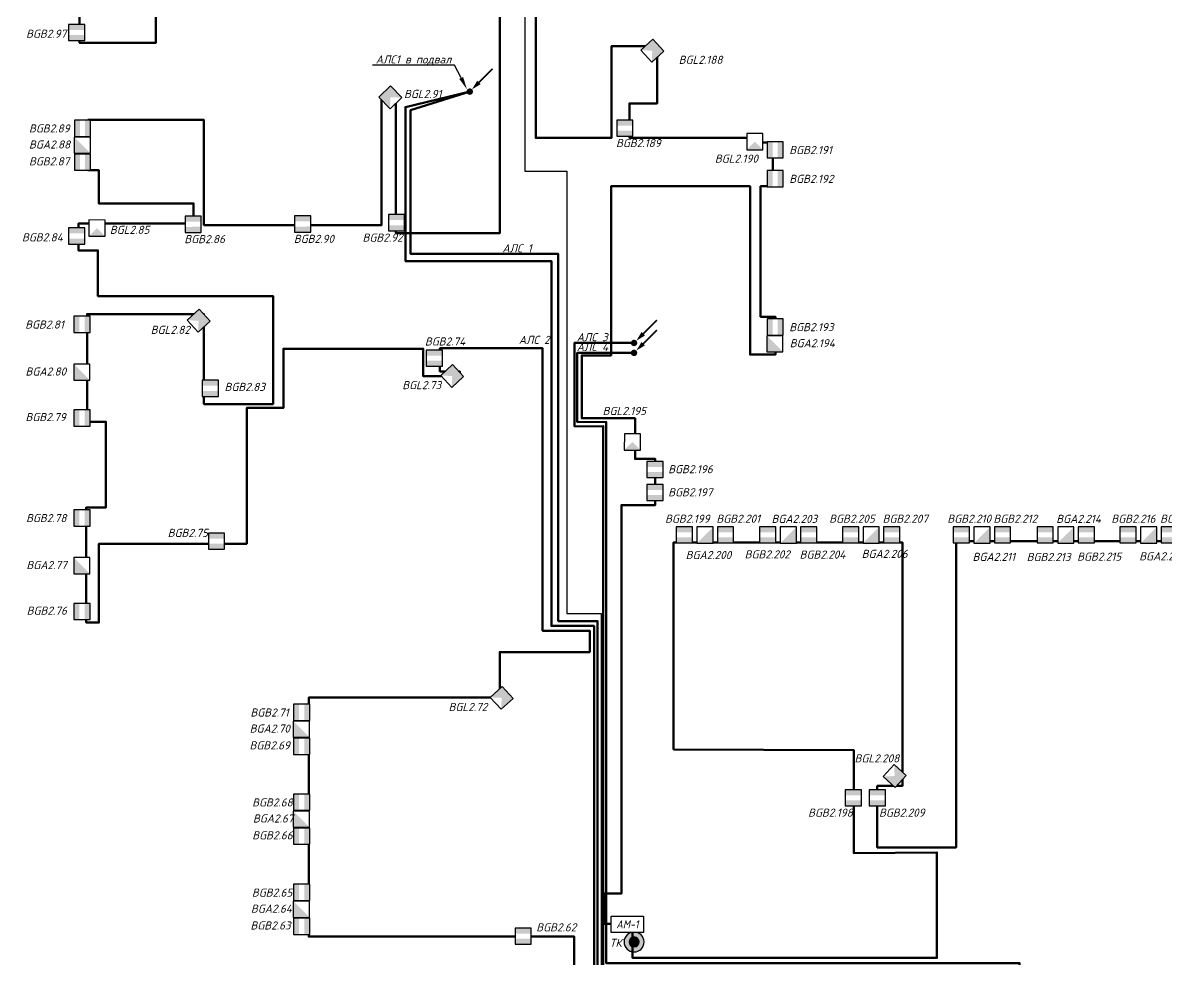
# Model space of a CAD drawing. Extents: x -72636 to 8142370, y -29900 to 852868.
# Drawn here: x 248175 to 283459, y 227795 to 256697 of the extents above; entities that cross this region are included whole.
import ezdxf
from ezdxf import colors
from ezdxf.entities.mleader import LeaderData, LeaderLine
from ezdxf.enums import TextEntityAlignment as Align
from ezdxf.math import Vec2, Vec3

# ---------------------------------------------------------------- set-up
doc = ezdxf.new("R2010")
doc.units = 0
doc.header["$LTSCALE"] = 100
doc.header["$PDMODE"] = 1
doc.header["$PDSIZE"] = 200
for name, color, linetype in [('!!ВОК', 30, 'Continuous'), ('ODG - ПС', 1, 'Continuous'), ('ODG - Текст', 7, 'Continuous'), ('RC-Позиционные_обозначения', 7, 'Continuous')]:
    doc.layers.add(name, color=color, linetype=linetype)
doc.layers.add('ODG - СОТС', color=7, linetype='Continuous', true_color=0xff5800)
for name, color, linetype, lineweight in [('RC-Извещатели_охранные', 5, 'Continuous', 30), ('RC-Прочее_оборудование', 1, 'Continuous', 30), ('АП_АСУ_ОсновнаяТолстая', 7, 'Continuous', 30), ('Кабельные стояки', 7, 'Continuous', 25), ('текст', 7, 'Continuous', 13)]:
    doc.layers.add(name, color=color, linetype=linetype, lineweight=lineweight)
doc.styles.add('ISOCPEUR', font='isocpeui.ttf', dxfattribs={"height": 250})
doc.linetypes.add('ограждение1', pattern='A,0.25,-0.1,[133,ltypeshp.shx,S=0.1,R=0,X=-0.1,Y=0],-0.1,1', length=1.45)

# ---------------------------------------------------------------- blocks, each defined once
blk = doc.blocks.new('RC-UGO-IOZ-02')
blk.add_wipeout([(2.5, -2.5), (2.5, 2.5), (-2.5, 2.5), (-2.5, -2.5)]).dxf.layer = 'RC-Извещатели_охранные'
blk.add_wipeout([(-2.5, -2.5), (-2.5, 2.5), (2.5, 2.5), (2.5, -2.5)]).dxf.layer = 'RC-Извещатели_охранные'
at = {"layer": 'RC-Извещатели_охранные'}
h = blk.add_hatch(color=256, dxfattribs=at)
h.dxf.hatch_style = 1
h.paths.add_polyline_path([(2.5, -2.5), (2.5, 2.5), (0, 0), (-2.5, -2.5)])
blk.add_lwpolyline([(-2.5, -2.5), (2.5, -2.5), (2.5, 2.5), (-2.5, 2.5)], close=True, dxfattribs=at)
at = {"layer": 'RC-Извещатели_охранные', "color": 7, "style": 'ISOCPEUR', "width": 0.8}
blk.add_attdef('PSTN', text='', height=2.5, dxfattribs=at).set_placement((0.98, 2.6), align=Align.BOTTOM_LEFT)
blk = doc.blocks.new('RC-UGO-IOM-02')
at = {"layer": 'RC-Извещатели_охранные'}
blk.add_point((0, 0), dxfattribs=at)
blk.add_wipeout([(2.5, -2.5), (2.5, 2.5), (-2.5, 2.5), (-2.5, -2.5)]).dxf.layer = 'RC-Извещатели_охранные'
blk.add_wipeout([(-2.5, -2.5), (-2.5, 2.5), (2.5, 2.5), (2.5, -2.5)]).dxf.layer = 'RC-Извещатели_охранные'
h = blk.add_hatch(color=256, dxfattribs=at)
h.dxf.hatch_style = 1
h.paths.add_polyline_path([(2.5, 0.8), (2.5, 2.51), (-2.5, 2.5), (-2.5, 0.8)])
h = blk.add_hatch(color=256, dxfattribs=at)
h.dxf.hatch_style = 1
h.paths.add_polyline_path([(2.5, -2.5), (2.5, -0.79), (-2.5, -0.8), (-2.5, -2.5)])
blk.add_lwpolyline([(-2.5, -2.5), (2.5, -2.5), (2.5, 2.5), (-2.5, 2.5)], close=True, dxfattribs=at)
at = {"layer": 'RC-Извещатели_охранные', "style": 'ISOCPEUR'}
blk.add_attdef('PSTN', text='', height=2.5, dxfattribs=at).set_placement((0.98, 2.6), align=Align.BOTTOM_LEFT)
blk = doc.blocks.new('RC-UGO-IOPO-02')
blk.add_wipeout([(2.5, -2.5), (2.5, 2.5), (-2.5, 2.5), (-2.5, -2.5)])
blk.add_wipeout([(-2.5, -2.5), (-2.5, 2.5), (2.5, 2.5), (2.5, -2.5)])
h = blk.add_hatch(color=256)
h.dxf.hatch_style = 1
h.paths.add_polyline_path([(2.5, -2.5), (0, 0), (2.5, 2.5), (-2.5, 2.5), (-2.5, -2.5)])
blk.add_lwpolyline([(-2.5, -2.5), (2.5, -2.5), (2.5, 2.5), (-2.5, 2.5)], close=True)
at = {"style": 'ISOCPEUR'}
blk.add_attdef('PSTN', text='', height=2.5, dxfattribs=at).set_placement((0.98, 2.6), align=Align.BOTTOM_LEFT)
blk = doc.blocks.new('*U34')
at = {"layer": 'ODG - ПС'}
h = blk.add_hatch(color=20, dxfattribs=at)
h.dxf.hatch_style = 1
h.set_gradient(color1=(255, 88, 0), color2=(255, 96, 10), one_color=1, tint=0.52, name='CYLINDER')
h.paths.add_polyline_path([(75, 0, 1), (-75, 0, 1)])
at = {"layer": 'ODG - СОТС', "lineweight": 30}
h = blk.add_hatch(color=7, dxfattribs=at)
h.dxf.hatch_style = 1
h.set_gradient(color1=(255, 255, 255), one_color=1, tint=1, name='INVCYLINDER')
h.paths.add_polyline_path([(-150, 0, 1), (150, 0, 1)])
h.paths.add_polyline_path([(75, 0, -1), (-75, 0, -1)], flags=16)
for radius in [150, 75]:
    blk.add_circle((0, 0), radius, dxfattribs=at)
at = {"layer": 'ODG - Текст', "style": 'ISOCPEUR', "oblique": 15, "width": 0.8}
blk.add_attdef('НОМЕР', text='', height=250, dxfattribs=at).set_placement((0, 325), align=Align.MIDDLE_CENTER)
blk = doc.blocks.new('RC-UGO-AM-01')
blk.add_wipeout([(-4.99, 2.5), (4.99, 2.5), (4.99, -2.5), (-4.99, -2.49)])
blk.add_point((0, 0))
blk.add_wipeout([(4.99, 2.5), (4.99, -2.5), (-4.99, -2.5), (-4.99, 2.5)])
blk.add_wipeout([(-4.99, -2.5), (-4.99, 2.5), (4.99, 2.5), (4.99, -2.5)])
blk.add_lwpolyline([(-4.99, 2.5), (4.99, 2.5), (4.99, -2.5), (-4.99, -2.5), (-4.99, 2.5)], close=True)
blk.add_lwpolyline([(-4.99, 2.5), (-4.99, 2.5)])
blk.add_lwpolyline([(-4.99, 2.5), (-4.99, 2.5)])
at = {"ltscale": 100, "style": 'ISOCPEUR', "width": 0.9}
blk.add_text('АМ-1', height=2.5, dxfattribs=at).set_placement((0, 0), align=Align.MIDDLE)
at = {"style": 'ISOCPEUR'}
blk.add_attdef('PSTN', text='', height=2.5, dxfattribs=at).set_placement((2.32, 2.4), align=Align.BOTTOM_LEFT)
blk = doc.blocks.new('*U65')
blk.add_hatch(color=256).paths.add_polyline_path([(-0.71, -0.71, 1), (0.71, 0.71, 1)])
at = {"const_width": 0.5}
blk.add_lwpolyline([(2.83, 2.83), (7.07, 7.07)], dxfattribs=at)
blk.add_lwpolyline([(0.71, 0.71, 0, 1.5, 0), (2.83, 2.83, 2, 2, 0)], format="xyseb")
blk = doc.blocks.new('RC-UGO-IOPPA-01')
blk.add_wipeout([(2.5, -2.5), (2.5, 2.5), (-2.5, 2.5), (-2.5, -2.5)]).dxf.layer = 'RC-Извещатели_охранные'
blk.add_wipeout([(-2.5, -2.5), (-2.5, 2.5), (2.5, 2.5), (2.5, -2.5)]).dxf.layer = 'RC-Извещатели_охранные'
at = {"layer": 'RC-Извещатели_охранные'}
h = blk.add_hatch(color=256, dxfattribs=at)
h.dxf.hatch_style = 1
h.paths.add_polyline_path([(2.5, -2.5), (2.5, 2.5), (0, 0)])
blk.add_lwpolyline([(-2.5, -2.5), (2.5, -2.5), (2.5, 2.5), (-2.5, 2.5)], close=True, dxfattribs=at)
at = {"layer": 'RC-Извещатели_охранные', "style": 'ISOCPEUR'}
blk.add_attdef('PSTN', text='', height=2.5, dxfattribs=at).set_placement((0.98, 2.6), align=Align.BOTTOM_LEFT)

msp = doc.modelspace()

# ---------------------------------------------------------------- linework, layer by layer
at = {"layer": '!!ВОК', "color": 1, "linetype": 'ограждение1', "lineweight": 50, "ltscale": 500}
for points in [[(265191, 226237), (265191, 228492), (256998, 228492), (256998, 235871), (262891, 235871), (262891, 237272), (265198, 237272), (265198, 237272), (265670, 237272), (265670, 237930), (264217, 237930), (264217, 246650), (261047, 246650), (261047, 245937), (261656, 245937), (261656, 245786), (260530, 245786), (260530, 246638), (256217, 246638), (256217, 244808), (255082, 244808), (255082, 240616), (250523, 240616), (250523, 238182), (250130, 238182), (250130, 241740), (250740, 241740), (250740, 241740), (250740, 241740), (250740, 244386), (250740, 244386), (250740, 244386), (250155, 244386), (250155, 247707), (253762, 247707), (253762, 244931), (255896, 244931), (255896, 248265), (250493, 248265), (250493, 249671), (249889, 249671), (249889, 250502), (253446, 250502), (253446, 251121), (250518, 251121), (250518, 252151), (250181, 252151), (250181, 253701), (253762, 253701), (253762, 250455), (259248, 250455), (259248, 254440), (259687, 254440), (259687, 250210), (262898, 250210), (262898, 270443)], [(252279, 256960), (252279, 256083), (249921, 256083), (249921, 257481)], [(264006, 257278), (264006, 253147), (266339, 253147), (266339, 255975), (267747, 255975), (267747, 254211), (266897, 254211), (266897, 253150), (270978, 253150), (270978, 253007), (271319, 253007), (271319, 251652), (270944, 251652), (270944, 247624), (271403, 247624), (271403, 246457), (270619, 246457), (270619, 251654), (266331, 251654), (266331, 246431), (265422, 246431), (265422, 244490), (267071, 244490), (267071, 243235), (267691, 243235), (267691, 241813), (267114, 241813), (266646, 241813), (266646, 229817), (266114, 229817), (266114, 228888), (266992, 228888), (266992, 227831), (276385, 227831), (276385, 231088), (273824, 231065), (273824, 234244), (268257, 234268), (268257, 240659), (275319, 240659), (275319, 233142), (274543, 233142), (274543, 231242), (276974, 231242), (276974, 240701), (283642, 240701)]]:
    msp.add_lwpolyline(points, dxfattribs=at)
at = {"layer": '!!ВОК', "color": 5, "linetype": 'ограждение1', "lineweight": 50, "ltscale": 500}
for points in [[(261979, 254581), (259981, 254098), (259981, 249343), (264485, 249343), (264485, 238082), (265806, 238082), (265806, 226563), (278532, 226563), (278532, 222011), (279120, 222011)], [(261979, 254581), (260141, 254005), (260141, 249564), (264698, 249564), (264698, 238232), (265911, 238232), (265911, 226667), (278636, 226667), (278636, 222064), (279120, 222064)]]:
    msp.add_lwpolyline(points, dxfattribs=at)
at = {"color": 4, "ltscale": 100}
msp.add_lwpolyline([(265062, 267087), (263671, 267087), (263671, 252116), (264959, 252116), (264959, 238468), (266025, 238468), (266025, 227409), (278359, 227409), (278359, 221698)], dxfattribs=at)

# ---------------------------------------------------------------- block references
at = {"color": 5, "lineweight": 30, "xscale": -2.054613688905472, "yscale": 2.054613688905472, "zscale": 2.054613688905472, "rotation": 180}
msp.add_blockref('*U34', (267039, 228325), dxfattribs=at)
at = {"layer": 'Кабельные стояки', "color": 5, "xscale": 100, "yscale": 100, "zscale": 100}
for p in [(261968, 254575), (267037, 246815), (267037, 246509)]:
    msp.add_blockref('*U65', p, dxfattribs=at)

# ---------------------------------------------------------------- texts
at = {"color": 7, "lineweight": 30, "ltscale": 100, "char_height": 250, "width": 1074.44, "attachment_point": 1, "style": 'ISOCPEUR'}
for s, insert in [('{\\C256;АЛС 1}', (262975, 249864)), ('{\\C256;АЛС 2}', (263482, 247037)), ('{\\C256;АЛС 3}', (265269, 247119)), ('{\\C256;АЛС 4}', (265269, 246814))]:
    msp.add_mtext(s, dxfattribs=dict(at, insert=insert))
at = {"layer": 'текст', "color": 7, "insert": (266471, 228298), "char_height": 250, "width": 511.65, "attachment_point": 5, "style": 'ISOCPEUR'}
msp.add_mtext('ТК', dxfattribs=at)

# ---------------------------------------------------------------- leaders
at = {"layer": 'АП_АСУ_ОсновнаяТолстая'}
ml = msp.add_multileader_mtext('Standard', dxfattribs=at)
ml.set_content('АЛС1 в подвал', color=256, style='ISOCPEUR')
ml.set_leader_properties()
ml.build(insert=Vec2(0, 0))
ml.multileader.update_dxf_attribs({"text_left_attachment_type": 6, "text_right_attachment_type": 6, "dogleg_length": 100, "arrow_head_size": 400})
ctx = ml.context
ctx.base_point, ctx.char_height, ctx.arrow_head_size, ctx.landing_gap_size, ctx.plane_origin = Vec3(259018, 255393, 0), 250, 400, 0, Vec3(267398, 254305, 0)
ctx.left_attachment, ctx.right_attachment, ctx.text_align_type = 6, 6, 2
notes = []
notes.append((ctx, [(0, (1, 1, 0), (261498, 255393, 0), (-1, 0), 100, [(0, [(261884, 254642, 0)], 0, [])])]))
ctx.mtext.insert, ctx.mtext.width, ctx.mtext.alignment, ctx.mtext.flow_direction = Vec3(261398, 255693, 0), 2879.93, 3, 5
for ctx, leaders in notes:
    for number, flags, end, landing, length, lines in leaders:
        leader = LeaderData()
        leader.index, (leader.has_last_leader_line, leader.has_dogleg_vector, leader.attachment_direction) = number, flags
        leader.last_leader_point, leader.dogleg_vector, leader.dogleg_length = Vec3(end), Vec3(landing), length
        for number, points, colour, breaks in lines:
            line = LeaderLine()
            line.index, line.vertices, line.color, line.breaks = number, Vec3.list(points), colors.encode_raw_color(colour), breaks
            leader.lines.append(line)
        ctx.leaders.append(leader)

# ---------------------------------------------------------------- next in the draw order: block references
at = {"layer": 'RC-Извещатели_охранные', "color": 1, "lineweight": 30, "ltscale": 30}
ref = msp.add_blockref('RC-UGO-IOM-02', (249833, 256400), dxfattribs=dict(at, xscale=100, yscale=100, zscale=100))
ref.add_attrib('PSTN', 'BGB2.97', (248274, 256236), dxfattribs={"layer": 'RC-Позиционные_обозначения', "height": 250, "style": 'ISOCPEUR'})
at = {"layer": 'RC-Извещатели_охранные', "lineweight": 30, "ltscale": 30}
ref = msp.add_blockref('RC-UGO-IOPO-02', (267599, 255837), dxfattribs=dict(at, xscale=-100, yscale=100, zscale=100, rotation=42.64934255418216))
ref.add_attrib('PSTN', 'BGL2.188', dxfattribs={"layer": 'RC-Позиционные_обозначения', "height": 250, "style": 'ISOCPEUR'}).set_placement((269092, 255357), align=Align.BOTTOM_CENTER)
ref = msp.add_blockref('RC-UGO-IOPO-02', (259515, 254397), dxfattribs=dict(at, xscale=-100, yscale=100, zscale=100, rotation=133.9521880543633))
ref.add_attrib('PSTN', 'BGL2.91', dxfattribs={"layer": 'RC-Позиционные_обозначения', "height": 250, "style": 'ISOCPEUR'}).set_placement((260518, 254304), align=Align.BOTTOM_CENTER)
at = {"layer": 'RC-Извещатели_охранные', "color": 1, "lineweight": 30, "ltscale": 30}
ref = msp.add_blockref('RC-UGO-IOM-02', (266755, 253445), dxfattribs=dict(at, xscale=100, yscale=100, zscale=100))
ref.add_attrib('PSTN', 'BGB2.189', (266481, 252861), dxfattribs={"layer": 'RC-Позиционные_обозначения', "height": 250, "style": 'ISOCPEUR'})
at = {"layer": 'RC-Извещатели_охранные', "lineweight": 30, "ltscale": 30}
ref = msp.add_blockref('RC-UGO-IOZ-02', (250009, 252923), dxfattribs=dict(at, xscale=100, yscale=100, zscale=100, rotation=270))
ref.add_attrib('PSTN', 'BGA2.88', dxfattribs={"color": 7, "height": 250, "style": 'ISOCPEUR'}).set_placement((248364, 253067), align=Align.TOP_LEFT)
at = {"layer": 'RC-Извещатели_охранные', "color": 1, "lineweight": 30, "ltscale": 30}
ref = msp.add_blockref('RC-UGO-IOM-02', (271391, 252777), dxfattribs=dict(at, xscale=100, yscale=100, zscale=100, rotation=270))
ref.add_attrib('PSTN', 'BGB2.191', (271828, 252646), dxfattribs={"layer": 'RC-Позиционные_обозначения', "height": 250, "style": 'ISOCPEUR'})
ref = msp.add_blockref('RC-UGO-IOM-02', (271391, 251888), dxfattribs=dict(at, xscale=100, yscale=100, zscale=100, rotation=270))
ref.add_attrib('PSTN', 'BGB2.192', (271828, 251757), dxfattribs={"layer": 'RC-Позиционные_обозначения', "height": 250, "style": 'ISOCPEUR'})
ref = msp.add_blockref('RC-UGO-IOM-02', (253432, 250480), dxfattribs=dict(at, xscale=100, yscale=100, zscale=100))
ref.add_attrib('PSTN', 'BGB2.86', (253158, 249896), dxfattribs={"layer": 'RC-Позиционные_обозначения', "height": 250, "style": 'ISOCPEUR'})
ref = msp.add_blockref('RC-UGO-IOM-02', (256812, 250490), dxfattribs=dict(at, xscale=100, yscale=100, zscale=100))
ref.add_attrib('PSTN', 'BGB2.90', (256538, 249905), dxfattribs={"layer": 'RC-Позиционные_обозначения', "height": 250, "style": 'ISOCPEUR'})
ref = msp.add_blockref('RC-UGO-IOM-02', (259705, 250527), dxfattribs=dict(at, xscale=100, yscale=100, zscale=100))
ref.add_attrib('PSTN', 'BGB2.92', (258658, 249943), dxfattribs={"layer": 'RC-Позиционные_обозначения', "height": 250, "style": 'ISOCPEUR'})
ref = msp.add_blockref('RC-UGO-IOM-02', (249833, 250115), dxfattribs=dict(at, xscale=100, yscale=100, zscale=100))
ref.add_attrib('PSTN', 'BGB2.84', (248148, 249952), dxfattribs={"layer": 'RC-Позиционные_обозначения', "height": 250, "style": 'ISOCPEUR'})
at = {"layer": 'RC-Извещатели_охранные', "lineweight": 30, "ltscale": 30}
ref = msp.add_blockref('RC-UGO-IOPO-02', (253598, 247502), dxfattribs=dict(at, xscale=-100, yscale=100, zscale=100, rotation=42.64934255418216))
ref.add_attrib('PSTN', 'BGL2.82', dxfattribs={"layer": 'RC-Позиционные_обозначения', "height": 250, "style": 'ISOCPEUR'}).set_placement((252725, 247021), align=Align.BOTTOM_CENTER)
at = {"layer": 'RC-Извещатели_охранные', "color": 1, "lineweight": 30, "ltscale": 30}
ref = msp.add_blockref('RC-UGO-IOM-02', (250001, 247390), dxfattribs=dict(at, xscale=100, yscale=100, zscale=100, rotation=270))
ref.add_attrib('PSTN', 'BGB2.81', (248246, 247259), dxfattribs={"layer": 'RC-Позиционные_обозначения', "height": 250, "style": 'ISOCPEUR'})
at = {"layer": 'RC-Извещатели_охранные', "lineweight": 30, "ltscale": 30}
ref = msp.add_blockref('RC-UGO-IOZ-02', (271384, 246789), dxfattribs=dict(at, xscale=100, yscale=100, zscale=100, rotation=270))
ref.add_attrib('PSTN', 'BGA2.194', dxfattribs={"color": 7, "height": 250, "style": 'ISOCPEUR'}).set_placement((271843, 246934), align=Align.TOP_LEFT)
at = {"layer": 'RC-Извещатели_охранные', "color": 1, "lineweight": 30, "ltscale": 30}
ref = msp.add_blockref('RC-UGO-IOM-02', (260877, 246347), dxfattribs=dict(at, xscale=100, yscale=100, zscale=100))
ref.add_attrib('PSTN', 'BGB2.74', (260583, 246737), dxfattribs={"layer": 'RC-Позиционные_обозначения', "height": 250, "style": 'ISOCPEUR'})
at = {"layer": 'RC-Извещатели_охранные', "lineweight": 30, "ltscale": 30}
ref = msp.add_blockref('RC-UGO-IOZ-02', (249994, 245915), dxfattribs=dict(at, xscale=100, yscale=100, zscale=100, rotation=270))
ref.add_attrib('PSTN', 'BGA2.80', dxfattribs={"color": 7, "height": 250, "style": 'ISOCPEUR'}).set_placement((248256, 246059), align=Align.TOP_LEFT)
at = {"layer": 'RC-Извещатели_охранные', "color": 1, "lineweight": 30, "ltscale": 30}
ref = msp.add_blockref('RC-UGO-IOM-02', (253963, 245413), dxfattribs=dict(at, xscale=100, yscale=100, zscale=100))
ref.add_attrib('PSTN', 'BGB2.83', (254400, 245335), dxfattribs={"layer": 'RC-Позиционные_обозначения', "height": 250, "style": 'ISOCPEUR'})
ref = msp.add_blockref('RC-UGO-IOM-02', (250001, 244500), dxfattribs=dict(at, xscale=100, yscale=100, zscale=100, rotation=270))
ref.add_attrib('PSTN', 'BGB2.79', (248256, 244402), dxfattribs={"layer": 'RC-Позиционные_обозначения', "height": 250, "style": 'ISOCPEUR'})
ref = msp.add_blockref('RC-UGO-IOM-02', (250001, 241415), dxfattribs=dict(at, xscale=100, yscale=100, zscale=100, rotation=270))
ref.add_attrib('PSTN', 'BGB2.78', (248274, 241284), dxfattribs={"layer": 'RC-Позиционные_обозначения', "height": 250, "style": 'ISOCPEUR'})
at = {"layer": 'RC-Извещатели_охранные', "lineweight": 30, "ltscale": 30}
ref = msp.add_blockref('RC-UGO-IOZ-02', (271797, 240885), dxfattribs=dict(at, xscale=100, yscale=100, zscale=100))
ref.add_attrib('PSTN', 'BGA2.203', dxfattribs={"color": 7, "height": 250, "style": 'ISOCPEUR'}).set_placement((271280, 241511), align=Align.TOP_LEFT)
ref = msp.add_blockref('RC-UGO-IOZ-02', (280362, 240885), dxfattribs=dict(at, xscale=100, yscale=100, zscale=100))
ref.add_attrib('PSTN', 'BGA2.214', dxfattribs={"color": 7, "height": 250, "style": 'ISOCPEUR'}).set_placement((280068, 241511), align=Align.TOP_LEFT)
at = {"layer": 'RC-Извещатели_охранные', "color": 1, "lineweight": 30, "ltscale": 30}
ref = msp.add_blockref('RC-UGO-IOM-02', (254151, 240697), dxfattribs=dict(at, xscale=100, yscale=100, zscale=100))
ref.add_attrib('PSTN', 'BGB2.75', (252645, 240828), dxfattribs={"layer": 'RC-Позиционные_обозначения', "height": 250, "style": 'ISOCPEUR'})
at = {"layer": 'RC-Извещатели_охранные', "lineweight": 30, "ltscale": 30}
ref = msp.add_blockref('RC-UGO-IOZ-02', (269228, 240885), dxfattribs=dict(at, xscale=100, yscale=100, zscale=100))
ref.add_attrib('PSTN', 'BGA2.200', dxfattribs={"color": 7, "height": 250, "style": 'ISOCPEUR'}).set_placement((268631, 240394), align=Align.TOP_LEFT)
ref = msp.add_blockref('RC-UGO-IOZ-02', (274357, 240885), dxfattribs=dict(at, xscale=100, yscale=100, zscale=100))
ref.add_attrib('PSTN', 'BGA2.206', dxfattribs={"color": 7, "height": 250, "style": 'ISOCPEUR'}).set_placement((274063, 240431), align=Align.TOP_LEFT)
ref = msp.add_blockref('RC-UGO-IOZ-02', (277778, 240885), dxfattribs=dict(at, xscale=100, yscale=100, zscale=100))
ref.add_attrib('PSTN', 'BGA2.211', dxfattribs={"color": 7, "height": 250, "style": 'ISOCPEUR'}).set_placement((277484, 240338), align=Align.TOP_LEFT)
ref = msp.add_blockref('RC-UGO-IOZ-02', (282922, 240885), dxfattribs=dict(at, xscale=100, yscale=100, zscale=100))
ref.add_attrib('PSTN', 'BGA2.217', dxfattribs={"color": 7, "height": 250, "style": 'ISOCPEUR'}).set_placement((282628, 240355), align=Align.TOP_LEFT)
ref = msp.add_blockref('RC-UGO-IOZ-02', (249994, 239939), dxfattribs=dict(at, xscale=100, yscale=100, zscale=100, rotation=270))
ref.add_attrib('PSTN', 'BGA2.77', dxfattribs={"color": 7, "height": 250, "style": 'ISOCPEUR'}).set_placement((248284, 240084), align=Align.TOP_LEFT)
at = {"layer": 'RC-Извещатели_охранные', "color": 1, "lineweight": 30, "ltscale": 30}
ref = msp.add_blockref('RC-UGO-IOM-02', (250001, 238524), dxfattribs=dict(at, xscale=100, yscale=100, zscale=100, rotation=270))
ref.add_attrib('PSTN', 'BGB2.76', (248293, 238427), dxfattribs={"layer": 'RC-Позиционные_обозначения', "height": 250, "style": 'ISOCPEUR'})
at = {"layer": 'RC-Извещатели_охранные', "lineweight": 30, "ltscale": 30}
ref = msp.add_blockref('RC-UGO-IOPO-02', (262952, 235860), dxfattribs=dict(at, xscale=-100, yscale=100, zscale=100, rotation=42.64934255418216))
ref.add_attrib('PSTN', 'BGL2.72', dxfattribs={"layer": 'RC-Позиционные_обозначения', "height": 250, "style": 'ISOCPEUR'}).set_placement((261911, 235379), align=Align.BOTTOM_CENTER)
ref = msp.add_blockref('RC-UGO-IOZ-02', (256771, 234893), dxfattribs=dict(at, xscale=100, yscale=100, zscale=100, rotation=270))
ref.add_attrib('PSTN', 'BGA2.70', dxfattribs={"color": 7, "height": 250, "style": 'ISOCPEUR'}).set_placement((255175, 235038), align=Align.TOP_LEFT)
ref = msp.add_blockref('RC-UGO-IOZ-02', (256771, 232117), dxfattribs=dict(at, xscale=100, yscale=100, zscale=100, rotation=270))
ref.add_attrib('PSTN', 'BGA2.67', dxfattribs={"color": 7, "height": 250, "style": 'ISOCPEUR'}).set_placement((255276, 232262), align=Align.TOP_LEFT)
ref = msp.add_blockref('RC-UGO-IOZ-02', (256771, 229333), dxfattribs=dict(at, xscale=100, yscale=100, zscale=100, rotation=270))
ref.add_attrib('PSTN', 'BGA2.64', dxfattribs={"color": 7, "height": 250, "style": 'ISOCPEUR'}).set_placement((255214, 229478), align=Align.TOP_LEFT)

# ---------------------------------------------------------------- next in the draw order: linework, layer by layer
at = {"layer": '!!ВОК', "color": 6, "linetype": 'ограждение1', "lineweight": 50, "ltscale": 500}
msp.add_lwpolyline([(279120, 222322), (278871, 222322), (278871, 227568), (266088, 227568), (266088, 244249), (265200, 244239), (265200, 246822), (267037, 246815)], dxfattribs=at)
at = {"layer": '!!ВОК', "color": 3, "linetype": 'ограждение1', "lineweight": 50, "ltscale": 500}
msp.add_lwpolyline([(279120, 222462), (278937, 222462), (278937, 227674), (266176, 227674), (266176, 244386), (265283, 244375), (265283, 246516), (267037, 246509)], dxfattribs=at)

# ---------------------------------------------------------------- next in the draw order: block references
at = {"layer": 'RC-Извещатели_охранные', "color": 1, "lineweight": 30, "ltscale": 30}
ref = msp.add_blockref('RC-UGO-IOM-02', (250016, 253444), dxfattribs=dict(at, xscale=100, yscale=100, zscale=100, rotation=270))
ref.add_attrib('PSTN', 'BGB2.89', (248364, 253313), dxfattribs={"layer": 'RC-Позиционные_обозначения', "height": 250, "style": 'ISOCPEUR'})
at = {"layer": 'RC-Извещатели_охранные', "lineweight": 30, "ltscale": 30}
ref = msp.add_blockref('RC-UGO-IOPPA-01', (270766, 253031), dxfattribs=dict(at, xscale=99.99999999999999, yscale=99.99999999999999, zscale=99.99999999999999, rotation=269.7450531533996))
ref.add_attrib('PSTN', 'BGL2.190', dxfattribs={"layer": 'RC-Позиционные_обозначения', "height": 250, "style": 'ISOCPEUR'}).set_placement((270197, 252306), align=Align.BOTTOM_CENTER)
at = {"layer": 'RC-Извещатели_охранные', "color": 1, "lineweight": 30, "ltscale": 30}
ref = msp.add_blockref('RC-UGO-IOM-02', (250016, 252395), dxfattribs=dict(at, xscale=100, yscale=100, zscale=100, rotation=270))
ref.add_attrib('PSTN', 'BGB2.87', (248364, 252298), dxfattribs={"layer": 'RC-Позиционные_обозначения', "height": 250, "style": 'ISOCPEUR'})
at = {"layer": 'RC-Извещатели_охранные', "lineweight": 30, "ltscale": 30}
ref = msp.add_blockref('RC-UGO-IOPPA-01', (250464, 250361), dxfattribs=dict(at, xscale=99.99999999999999, yscale=99.99999999999999, zscale=99.99999999999999, rotation=269.7450531533996))
ref.add_attrib('PSTN', 'BGL2.85', dxfattribs={"layer": 'RC-Позиционные_обозначения', "height": 250, "style": 'ISOCPEUR'}).set_placement((251470, 250108), align=Align.BOTTOM_CENTER)
at = {"layer": 'RC-Извещатели_охранные', "color": 1, "lineweight": 30, "ltscale": 30}
ref = msp.add_blockref('RC-UGO-IOM-02', (271391, 247310), dxfattribs=dict(at, xscale=100, yscale=100, zscale=100, rotation=270))
ref.add_attrib('PSTN', 'BGB2.193', (271828, 247179), dxfattribs={"layer": 'RC-Позиционные_обозначения', "height": 250, "style": 'ISOCPEUR'})
at = {"layer": 'RC-Извещатели_охранные', "lineweight": 30, "ltscale": 30}
ref = msp.add_blockref('RC-UGO-IOPO-02', (261425, 245795), dxfattribs=dict(at, xscale=-100, yscale=100, zscale=100, rotation=42.64934255418216))
ref.add_attrib('PSTN', 'BGL2.73', dxfattribs={"layer": 'RC-Позиционные_обозначения', "height": 250, "style": 'ISOCPEUR'}).set_placement((260485, 245314), align=Align.BOTTOM_CENTER)
at = {"layer": 'RC-Извещатели_охранные', "color": 1, "lineweight": 30, "ltscale": 30}
ref = msp.add_blockref('RC-UGO-IOM-02', (283553, 240892), dxfattribs=dict(at, xscale=100, yscale=100, zscale=100))
ref.add_attrib('PSTN', 'BGB2.218', (283273, 241265), dxfattribs={"layer": 'RC-Позиционные_обозначения', "height": 250, "style": 'ISOCPEUR'})
ref = msp.add_blockref('RC-UGO-IOM-02', (256778, 235414), dxfattribs=dict(at, xscale=100, yscale=100, zscale=100, rotation=270))
ref.add_attrib('PSTN', 'BGB2.71', (255197, 235283), dxfattribs={"layer": 'RC-Позиционные_обозначения', "height": 250, "style": 'ISOCPEUR'})
ref = msp.add_blockref('RC-UGO-IOM-02', (256778, 234366), dxfattribs=dict(at, xscale=100, yscale=100, zscale=100, rotation=270))
ref.add_attrib('PSTN', 'BGB2.69', (255170, 234268), dxfattribs={"layer": 'RC-Позиционные_обозначения', "height": 250, "style": 'ISOCPEUR'})
ref = msp.add_blockref('RC-UGO-IOM-02', (256778, 232639), dxfattribs=dict(at, xscale=100, yscale=100, zscale=100, rotation=270))
ref.add_attrib('PSTN', 'BGB2.68', (255251, 232507), dxfattribs={"layer": 'RC-Позиционные_обозначения', "height": 250, "style": 'ISOCPEUR'})
ref = msp.add_blockref('RC-UGO-IOM-02', (256778, 231590), dxfattribs=dict(at, xscale=100, yscale=100, zscale=100, rotation=270))
ref.add_attrib('PSTN', 'BGB2.66', (255255, 231493), dxfattribs={"layer": 'RC-Позиционные_обозначения', "height": 250, "style": 'ISOCPEUR'})
ref = msp.add_blockref('RC-UGO-IOM-02', (256778, 229855), dxfattribs=dict(at, xscale=100, yscale=100, zscale=100, rotation=270))
ref.add_attrib('PSTN', 'BGB2.65', (255245, 229724), dxfattribs={"layer": 'RC-Позиционные_обозначения', "height": 250, "style": 'ISOCPEUR'})
ref = msp.add_blockref('RC-UGO-IOM-02', (256778, 228806), dxfattribs=dict(at, xscale=100, yscale=100, zscale=100, rotation=270))
ref.add_attrib('PSTN', 'BGB2.63', (255199, 228709), dxfattribs={"layer": 'RC-Позиционные_обозначения', "height": 250, "style": 'ISOCPEUR'})

# ---------------------------------------------------------------- next in the draw order: block references
at = {"layer": 'RC-Извещатели_охранные', "lineweight": 30, "ltscale": 30}
ref = msp.add_blockref('RC-UGO-IOPPA-01', (266987, 243760), dxfattribs=dict(at, xscale=99.99999999999999, yscale=99.99999999999999, zscale=99.99999999999999, rotation=269.7450531533996))
ref.add_attrib('PSTN', 'BGL2.195', dxfattribs={"layer": 'RC-Позиционные_обозначения', "height": 250, "style": 'ISOCPEUR'}).set_placement((266739, 244518), align=Align.BOTTOM_CENTER)
at = {"layer": 'RC-Извещатели_охранные', "color": 1, "lineweight": 30, "ltscale": 30}
ref = msp.add_blockref('RC-UGO-IOM-02', (267685, 242911), dxfattribs=dict(at, xscale=100, yscale=100, zscale=100))
ref.add_attrib('PSTN', 'BGB2.196', (268091, 242794), dxfattribs={"layer": 'RC-Позиционные_обозначения', "height": 250, "style": 'ISOCPEUR'})
ref = msp.add_blockref('RC-UGO-IOM-02', (267685, 242200), dxfattribs=dict(at, xscale=100, yscale=100, zscale=100))
ref.add_attrib('PSTN', 'BGB2.197', (268091, 242082), dxfattribs={"layer": 'RC-Позиционные_обозначения', "height": 250, "style": 'ISOCPEUR'})
ref = msp.add_blockref('RC-UGO-IOM-02', (268591, 240892), dxfattribs=dict(at, xscale=100, yscale=100, zscale=100))
ref.add_attrib('PSTN', 'BGB2.199', (267995, 241265), dxfattribs={"layer": 'RC-Позиционные_обозначения', "height": 250, "style": 'ISOCPEUR'})
ref = msp.add_blockref('RC-UGO-IOM-02', (273720, 240892), dxfattribs=dict(at, xscale=100, yscale=100, zscale=100))
ref.add_attrib('PSTN', 'BGB2.205', (273060, 241265), dxfattribs={"layer": 'RC-Позиционные_обозначения', "height": 250, "style": 'ISOCPEUR'})
ref = msp.add_blockref('RC-UGO-IOM-02', (274988, 240892), dxfattribs=dict(at, xscale=100, yscale=100, zscale=100))
ref.add_attrib('PSTN', 'BGB2.207', (274708, 241265), dxfattribs={"layer": 'RC-Позиционные_обозначения', "height": 250, "style": 'ISOCPEUR'})
ref = msp.add_blockref('RC-UGO-IOM-02', (282285, 240892), dxfattribs=dict(at, xscale=100, yscale=100, zscale=100))
ref.add_attrib('PSTN', 'BGB2.216', (281769, 241265), dxfattribs={"layer": 'RC-Позиционные_обозначения', "height": 250, "style": 'ISOCPEUR'})
ref = msp.add_blockref('RC-UGO-IOM-02', (271160, 240892), dxfattribs=dict(at, xscale=100, yscale=100, zscale=100))
ref.add_attrib('PSTN', 'BGB2.202', (270451, 240164), dxfattribs={"layer": 'RC-Позиционные_обозначения', "height": 250, "style": 'ISOCPEUR'})
ref = msp.add_blockref('RC-UGO-IOM-02', (279725, 240892), dxfattribs=dict(at, xscale=100, yscale=100, zscale=100))
ref.add_attrib('PSTN', 'BGB2.213', (279155, 240084), dxfattribs={"layer": 'RC-Позиционные_обозначения', "height": 250, "style": 'ISOCPEUR'})
ref = msp.add_blockref('RC-UGO-IOM-02', (273804, 232776), dxfattribs=dict(at, xscale=100, yscale=100, zscale=100))
ref.add_attrib('PSTN', 'BGB2.198', (272409, 232191), dxfattribs={"layer": 'RC-Позиционные_обозначения', "height": 250, "style": 'ISOCPEUR'})
ref = msp.add_blockref('RC-UGO-IOM-02', (274543, 232776), dxfattribs=dict(at, xscale=100, yscale=100, zscale=100))
ref.add_attrib('PSTN', 'BGB2.209', (274598, 232191), dxfattribs={"layer": 'RC-Позиционные_обозначения', "height": 250, "style": 'ISOCPEUR'})
ref = msp.add_blockref('RC-UGO-IOM-02', (263614, 228503), dxfattribs=dict(at, xscale=100, yscale=100, zscale=100))
ref.add_attrib('PSTN', 'BGB2.62', (264020, 228651), dxfattribs={"layer": 'RC-Позиционные_обозначения', "height": 250, "style": 'ISOCPEUR'})
at = {"layer": 'RC-Прочее_оборудование', "lineweight": 30, "ltscale": 30, "xscale": 100, "yscale": 100, "zscale": 100}
msp.add_blockref('RC-UGO-AM-01', (266833, 228870), dxfattribs=at)

# ---------------------------------------------------------------- next in the draw order: block references
at = {"layer": 'RC-Извещатели_охранные', "color": 1, "lineweight": 30, "ltscale": 30}
ref = msp.add_blockref('RC-UGO-IOM-02', (269860, 240892), dxfattribs=dict(at, xscale=100, yscale=100, zscale=100))
ref.add_attrib('PSTN', 'BGB2.201', (269579, 241265), dxfattribs={"layer": 'RC-Позиционные_обозначения', "height": 250, "style": 'ISOCPEUR'})
ref = msp.add_blockref('RC-UGO-IOM-02', (278409, 240892), dxfattribs=dict(at, xscale=100, yscale=100, zscale=100))
ref.add_attrib('PSTN', 'BGB2.212', (278129, 241265), dxfattribs={"layer": 'RC-Позиционные_обозначения', "height": 250, "style": 'ISOCPEUR'})
ref = msp.add_blockref('RC-UGO-IOM-02', (272428, 240892), dxfattribs=dict(at, xscale=100, yscale=100, zscale=100))
ref.add_attrib('PSTN', 'BGB2.204', (272148, 240158), dxfattribs={"layer": 'RC-Позиционные_обозначения', "height": 250, "style": 'ISOCPEUR'})
ref = msp.add_blockref('RC-UGO-IOM-02', (280994, 240892), dxfattribs=dict(at, xscale=100, yscale=100, zscale=100))
ref.add_attrib('PSTN', 'BGB2.215', (280713, 240095), dxfattribs={"layer": 'RC-Позиционные_обозначения', "height": 250, "style": 'ISOCPEUR'})
at = {"layer": 'RC-Извещатели_охранные', "lineweight": 30, "ltscale": 30}
ref = msp.add_blockref('RC-UGO-IOPO-02', (275080, 233447), dxfattribs=dict(at, xscale=100, yscale=100, zscale=100, rotation=137.3506574458178))
ref.add_attrib('PSTN', 'BGL2.208', dxfattribs={"layer": 'RC-Позиционные_обозначения', "height": 250, "style": 'ISOCPEUR'}).set_placement((274533, 233791), align=Align.BOTTOM_CENTER)

# ---------------------------------------------------------------- next in the draw order: block references
at = {"layer": 'RC-Извещатели_охранные', "color": 1, "lineweight": 30, "ltscale": 30}
ref = msp.add_blockref('RC-UGO-IOM-02', (277141, 240892), dxfattribs=dict(at, xscale=100, yscale=100, zscale=100))
ref.add_attrib('PSTN', 'BGB2.210', (276707, 241265), dxfattribs={"layer": 'RC-Позиционные_обозначения', "height": 250, "style": 'ISOCPEUR'})

doc.saveas('drawing.dxf')
